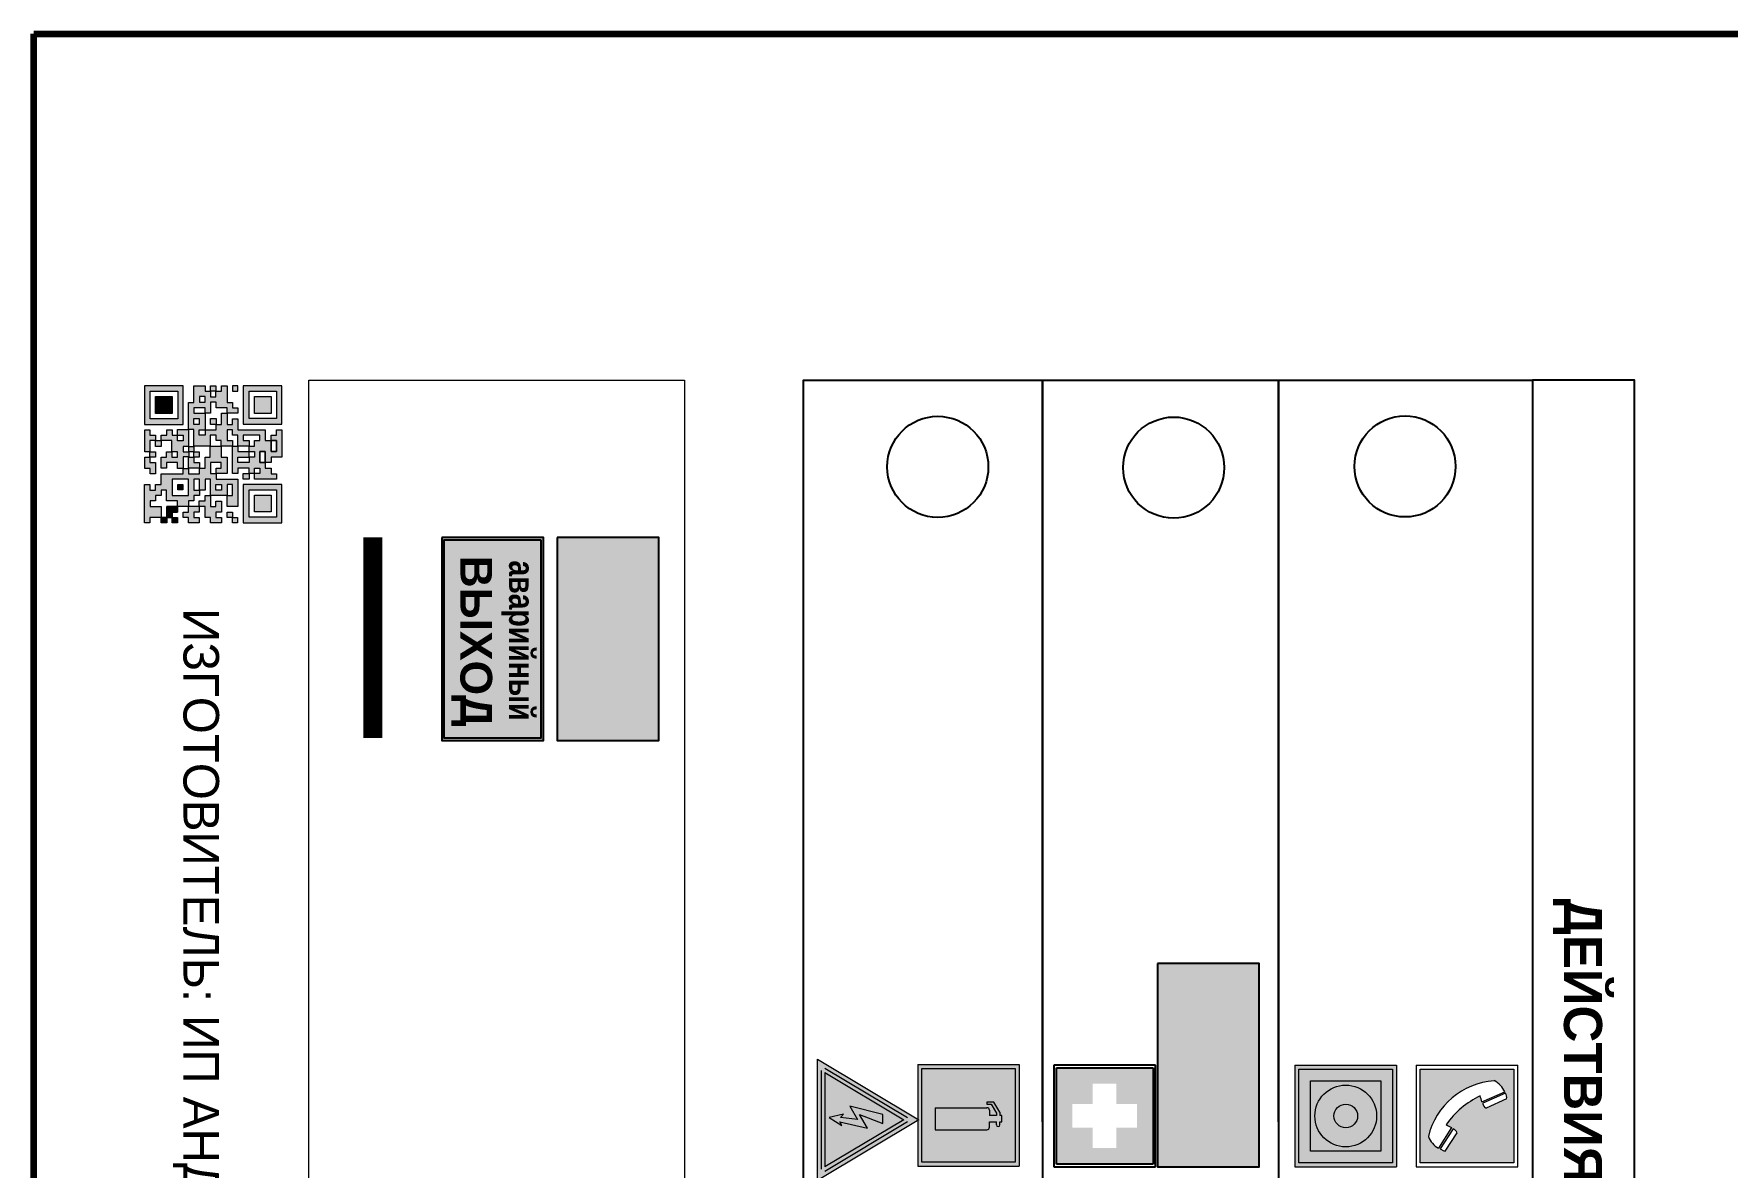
# Model space of a CAD drawing. Header units: millimetres. Extents: x 13114 to 67229, y 22859 to 38520.
# Drawn here: x 29931.4 to 30064.8, y 31200.5 to 31289.8 of the extents above; entities that cross this region are included whole.
import ezdxf

# ---------------------------------------------------------------- set-up
doc = ezdxf.new("R2010")
doc.units = ezdxf.units.MM
doc.layers.add('План_Штампы', color=7, linetype='Continuous')
doc.styles.add('обычный', font='arial.ttf')

# ---------------------------------------------------------------- blocks, each defined once
blk = doc.blocks.new('A$C3E6D3DDE')
at = {"lineweight": 5}
h = blk.add_hatch(color=40, dxfattribs=at)
h.paths.add_polyline_path([(24.1, 1.45), (16.46, -11.35), (31.74, -11.35)])
h.paths.add_polyline_path([(24.09, -0.46), (30.03, -10.41), (18.14, -10.41)], flags=16)
h.paths.add_polyline_path([(24.54, -3.08), (23.41, -6.02), (25.13, -5.01), (24.33, -8.5), (24.82, -8.27), (23.79, -9.86), (23.4, -8.04), (23.8, -8.43), (24.04, -6.29), (22.39, -7.25), (23.44, -3.08)], flags=0)
h = blk.add_hatch(color=256, dxfattribs=at)
h.paths.add_polyline_path([(24.37, 0.03, 0.567511), (23.82, 0.03), (17.59, -10.4, 0.582454), (17.86, -10.88), (30.32, -10.88, 0.582149), (30.6, -10.4)])
h.paths.add_polyline_path([(24.09, -0.46), (18.14, -10.41), (30.03, -10.41)], flags=16)
h.paths.add_polyline_path([(24.54, -3.08), (23.41, -6.02), (25.13, -5.01), (24.33, -8.5), (24.82, -8.27), (23.79, -9.86), (23.4, -8.04), (23.8, -8.43), (24.04, -6.29), (22.39, -7.25), (23.44, -3.08)], flags=0)
h = blk.add_hatch(color=40, dxfattribs=at)
h.paths.add_polyline_path([(24.09, -0.46), (18.14, -10.41), (30.03, -10.41)])
h.paths.add_polyline_path([(24.82, -8.27), (23.79, -9.86), (23.4, -8.04), (23.8, -8.43), (24.04, -6.29), (22.39, -7.25), (23.44, -3.08), (24.54, -3.08), (23.41, -6.02), (25.13, -5.01), (24.33, -8.5)], flags=16)
at = {"color": 40, "lineweight": 5}
for p, q in [((16.46, -11.35), (24.1, 1.45)), ((24.1, 1.45), (31.74, -11.35))]:
    blk.add_line(p, q, dxfattribs=at)
at = {"lineweight": 5}
for p, q in [((17.59, -10.4), (23.82, 0.03)), ((24.37, 0.03), (30.6, -10.4)), ((18.14, -10.41), (24.09, -0.46)), ((24.09, -0.46), (30.03, -10.41)), ((23.44, -3.08), (22.39, -7.25)), ((23.41, -6.02), (24.54, -3.08)), ((24.54, -3.08), (23.44, -3.08)), ((22.39, -7.25), (24.04, -6.29)), ((25.13, -5.01), (23.41, -6.02)), ((24.04, -6.29), (23.8, -8.43)), ((24.33, -8.5), (25.13, -5.01)), ((23.8, -8.43), (23.4, -8.04)), ((23.4, -8.04), (23.79, -9.86)), ((23.79, -9.86), (24.82, -8.27)), ((24.82, -8.27), (24.33, -8.5)), ((18.14, -10.41), (30.03, -10.41)), ((17.86, -10.88), (30.32, -10.88))]:
    blk.add_line(p, q, dxfattribs=at)
at = {"color": 50, "lineweight": 5}
blk.add_line((31.74, -11.35), (16.46, -11.35), dxfattribs=at)
blk = doc.blocks.new('A$C456E1F9C')
at = {"lineweight": 5}
h = blk.add_hatch(color=242, dxfattribs=at)
h.paths.add_polyline_path([(0.51, -1.47), (0.51, -13.26), (12.29, -13.26), (12.29, -1.47)])
h.paths.add_polyline_path([(5.42, -4.95, -0.254479), (4.78, -5.4), (3.52, -2.53, -0.209735), (4.23, -2.4)], flags=16)
h.paths.add_polyline_path([(8.53, -8.6), (10.87, -10.17), (10.54, -10.76), (8.03, -9.13, -0.192251)], flags=16)
h.paths.add_polyline_path([(4.61, -5.49, 0.005518), (3.87, -5.72, 0.128647), (7.49, -10.01, 0.00809), (7.83, -9.33), (10.47, -10.97, -0.16736), (8.99, -12.25, -0.327862), (1.95, -3.95, -0.166952), (3.36, -2.62)], flags=16)
at = {"color": 242, "lineweight": 5}
for p, q in [((0, -13.77), (0, -0.97)), ((12.8, -0.97), (0, -0.97)), ((12.8, -13.77), (12.8, -0.97)), ((4.61, -5.49), (3.36, -2.62)), ((3.52, -2.53), (4.78, -5.4)), ((4.23, -2.4), (5.42, -4.95)), ((7.83, -9.33), (10.47, -10.97)), ((8.03, -9.13), (10.54, -10.76)), ((10.81, -10.12), (8.53, -8.6)), ((10.54, -10.76), (10.8, -10.3)), ((10.8, -10.3), (10.81, -10.12)), ((0, -13.77), (12.8, -13.77))]:
    blk.add_line(p, q, dxfattribs=at)
blk.add_lwpolyline([(0.51, -1.47), (12.29, -1.47), (12.29, -13.26), (0.51, -13.26)], close=True, dxfattribs=at)
for centre, radius, start, end in [((4.59, -5.34), 2.99, 114.2845, 152.1974), ((11.12, -3.31), 9.19, 183.9915, 256.6009), ((4.02, -3.27), 0.891, 76.3284, 123.7092), ((14.98, -39.1), 35.17, 107.1487, 108.4135), ((13.86, -0.94), 11.08, 205.5536, 234.8762), ((4.68, -4.59), 0.824, 276.9621, 334.0723), ((-13.31, 0.8), 23.44, 332.5487, 334.4027), ((8.94, -9.5), 0.989, 114.4092, 157.9388), ((7.87, -9.46), 3, 291.9291, 329.9329)]:
    blk.add_arc(centre, radius, start, end, dxfattribs=at)
blk = doc.blocks.new('A$C54414219')
at = {"true_color": 0xffffff}
h = blk.add_hatch(color=7, dxfattribs=at)
h.paths.add_polyline_path([(2.39, -9.45), (2.39, -18.3), (11.23, -18.3), (11.23, -9.45)], flags=0)
h.paths.add_polyline_path([(10.71, -13.87, -1), (2.92, -13.87, -1)], flags=0)
h.paths.add_polyline_path([(8.3, -13.87, -1), (5.33, -13.87, -1)], flags=0)
h.paths.add_polyline_path([(0.41, -7.47), (0.41, -20.27), (13.21, -20.27), (13.21, -7.47)])
h.paths.add_polyline_path([(0.92, -19.77), (12.71, -19.77), (12.71, -7.98), (0.92, -7.98)], flags=16)
h.paths.add_polyline_path([(11.23, -9.45), (11.23, -18.3), (2.39, -18.3), (2.39, -9.45)], flags=0)
at = {"lineweight": 5}
h = blk.add_hatch(color=242, dxfattribs=at)
h.paths.add_polyline_path([(12.71, -7.98), (0.92, -7.98), (0.92, -19.77), (12.71, -19.77)])
h.paths.add_polyline_path([(11.23, -18.3), (2.39, -18.3), (2.39, -9.45), (11.23, -9.45)], flags=16)
h.paths.add_polyline_path([(10.71, -13.87, -1), (2.92, -13.87, -1)], flags=0)
h.paths.add_polyline_path([(8.3, -13.87, -1), (5.33, -13.87, -1)], flags=0)
at = {"true_color": 0xffffff}
h = blk.add_hatch(color=7, dxfattribs=at)
h.paths.add_polyline_path([(2.39, -9.45), (2.39, -18.3), (11.23, -18.3), (11.23, -9.45)])
h.paths.add_polyline_path([(10.71, -13.87, -1), (2.92, -13.87, -1)], flags=16)
h.paths.add_polyline_path([(8.3, -13.87, -1), (5.33, -13.87, -1)], flags=0)
at = {"lineweight": 5}
h = blk.add_hatch(color=242, dxfattribs=at)
h.paths.add_polyline_path([(2.92, -13.87, 1), (10.71, -13.87, 1)])
h.paths.add_polyline_path([(8.3, -13.87, -1), (5.33, -13.87, -1)], flags=16)
at = {"color": 242, "lineweight": 5}
for p, q in [((0.41, -20.27), (0.41, -7.47)), ((0.41, -7.47), (13.21, -7.47)), ((0.41, -7.47), (13.21, -7.47)), ((13.21, -20.27), (13.21, -7.47)), ((0.41, -20.27), (13.21, -20.27))]:
    blk.add_line(p, q, dxfattribs=at)
for points in [[(0.92, -7.98), (12.71, -7.98), (12.71, -19.77), (0.92, -19.77)], [(2.39, -9.45), (11.23, -9.45), (11.23, -18.3), (2.39, -18.3)]]:
    blk.add_lwpolyline(points, close=True, dxfattribs=at)
for radius in [3.89, 1.49]:
    blk.add_circle((6.81, -13.87), radius, dxfattribs=at)
blk = doc.blocks.new('A$C32E8229D')
at = {"true_color": 0xffffff}
blk.add_hatch(color=7, dxfattribs=at).paths.add_polyline_path([(0, 0), (0, -8), (16, -8), (16, 0)])
h = blk.add_hatch(color=126)
h.paths.add_polyline_path([(0.2, -0.2), (15.8, -0.2), (15.8, -7.8), (0.2, -7.8)])
h.paths.add_polyline_path([(13.49, -2.05), (12.08, -2.05), (11.37, -2.63, 0.162397), (11.29, -2.84), (11.29, -3.63), (10.35, -3.63), (10.35, -4.05), (11.68, -4.05), (11.68, -3.48), (12.26, -4.28), (11.29, -5.1), (11.29, -6.78), (11.85, -6.78), (11.85, -5.44), (12.8, -4.64), (12.8, -5.94), (14.46, -5.94), (14.46, -5.39), (13.45, -5.39), (13.45, -3.97), (12.46, -2.59), (13.15, -2.59), (13.69, -3.34), (14.18, -3)], flags=16)
h.paths.add_polyline_path([(10.74, -1.82, 1), (11.8, -1.82, 1)], flags=16)
h.paths.add_polyline_path([(9.39, -3.59), (5.99, -3.59), (6.56, -3.03), (5.91, -3.03), (5.1, -3.83), (5.91, -4.64), (6.56, -4.64), (5.99, -4.09), (9.39, -4.09)], flags=16)
h.paths.add_polyline_path([(4.29, -1.08), (1.72, -1.08), (1.72, -6.6), (4.29, -6.6)], flags=16)
at = {"color": 126}
blk.add_lwpolyline([(16, -8), (0, -8), (0, 0), (16, 0)], close=True, dxfattribs=at)
blk = doc.blocks.new('A$C18900ED3')
h = blk.add_hatch(color=126)
h.paths.add_polyline_path([(-0.18, -0.18), (-7.02, -0.18), (-7.02, -7.02), (-0.18, -7.02)])
h.paths.add_polyline_path([(-5.89, -4.46), (-5.89, -2.77), (-4.46, -2.77), (-4.46, -1.31), (-2.77, -1.31), (-2.77, -2.77), (-1.33, -2.77), (-1.33, -4.46), (-2.77, -4.46), (-2.77, -5.89), (-4.46, -5.89), (-4.46, -4.46)], flags=16)
at = {"color": 126}
for p, q in [((-7.2, 0), (-7.2, -7.2)), ((0, 0), (-7.2, 0)), ((0, -7.2), (0, 0)), ((-7.02, -7.02), (-7.02, -0.18)), ((-7.02, -0.18), (-0.18, -0.18)), ((-0.18, -0.18), (-0.18, -7.02)), ((-7.2, -7.2), (0, -7.2)), ((-0.18, -7.02), (-7.02, -7.02))]:
    blk.add_line(p, q, dxfattribs=at)
blk = doc.blocks.new('A$C3AD82952')
at = {"true_color": 0xf5f5ff}
h = blk.add_hatch(color=7, dxfattribs=at)
h.dxf.hatch_style = 1
h.paths.add_polyline_path([(8.21, 8.73, 0.414214), (7.89, 9.05), (7.22, 9.05), (7.22, 9.92), (7.59, 9.92, 1), (7.57, 10.36), (7.22, 10.36), (7.22, 10.6), (6.43, 10.6), (6.43, 10.36), (6.01, 10.36), (4.74, 9.59), (4.74, 8.69), (4.98, 8.73), (4.98, 9.26), (6.12, 9.91), (6.43, 9.91), (6.43, 9.05), (5.76, 9.05, 0.414214), (5.44, 8.73), (5.44, 2.2), (8.21, 2.2)], flags=0)
h.paths.add_polyline_path([(12.8, 12.8), (0, 12.8), (0, 0), (12.8, 0)])
h.paths.add_polyline_path([(0.51, 12.29), (12.29, 12.29), (12.29, 0.51), (0.51, 0.51)], flags=16)
h.paths.add_polyline_path([(4.74, 9.59), (6.01, 10.36), (6.43, 10.36), (6.43, 10.6), (7.22, 10.6), (7.22, 10.36), (7.59, 10.36, -0.94586), (7.59, 9.92), (7.22, 9.92), (7.22, 9.05), (7.89, 9.05, -0.414214), (8.21, 8.73), (8.21, 2.2), (5.44, 2.2), (5.44, 8.73, -0.414214), (5.76, 9.05), (6.43, 9.05), (6.43, 9.91), (6.12, 9.91), (4.98, 9.26), (4.98, 8.73), (4.74, 8.69)], flags=0)
h = blk.add_hatch(color=242)
h.dxf.hatch_style = 1
h.paths.add_polyline_path([(12.29, 12.29), (0.51, 12.29), (0.51, 0.51), (12.29, 0.51)])
h.paths.add_polyline_path([(4.74, 8.69), (4.74, 9.59), (6.01, 10.36), (6.43, 10.36), (6.43, 10.6), (7.22, 10.6), (7.22, 10.36), (7.59, 10.36, -0.94586), (7.59, 9.92), (7.22, 9.92), (7.22, 9.05), (7.89, 9.05, -0.414214), (8.21, 8.73), (8.21, 2.2), (5.44, 2.2), (5.44, 8.73, -0.414214), (5.76, 9.05), (6.43, 9.05), (6.43, 9.91), (6.12, 9.91), (4.98, 9.26), (4.98, 8.73)], flags=16)
h = blk.add_hatch(color=7, dxfattribs=at)
h.dxf.hatch_style = 1
h.paths.add_polyline_path([(8.21, 8.73, 0.414214), (7.89, 9.05), (7.22, 9.05), (7.22, 9.92), (7.59, 9.92, 1), (7.57, 10.36), (7.22, 10.36), (7.22, 10.6), (6.43, 10.6), (6.43, 10.36), (6.01, 10.36), (4.74, 9.59), (4.74, 8.69), (4.98, 8.73), (4.98, 9.26), (6.12, 9.91), (6.43, 9.91), (6.43, 9.05), (5.76, 9.05, 0.414214), (5.44, 8.73), (5.44, 2.2), (8.21, 2.2)])
at = {"color": 242, "lineweight": 5}
for p, q in [((0, 0), (0, 12.8)), ((0, 12.8), (12.8, 12.8)), ((12.8, 0), (12.8, 12.8)), ((6.01, 10.36), (4.74, 9.59)), ((4.74, 9.59), (4.74, 8.69)), ((4.74, 8.69), (4.98, 8.73)), ((4.98, 9.26), (6.12, 9.91)), ((4.98, 8.73), (4.98, 9.26)), ((5.44, 2.2), (5.44, 8.73)), ((5.76, 9.05), (6.43, 9.05)), ((6.01, 10.36), (6.43, 10.36)), ((6.12, 9.91), (6.43, 9.91)), ((7.22, 10.6), (6.43, 10.6)), ((6.43, 10.6), (6.43, 10.36)), ((6.43, 9.91), (6.43, 9.05)), ((7.22, 10.36), (7.22, 10.6)), ((7.59, 10.36), (7.22, 10.36)), ((7.22, 9.05), (7.22, 9.92)), ((7.59, 9.92), (7.22, 9.92)), ((7.89, 9.05), (7.22, 9.05)), ((8.21, 2.2), (8.21, 8.73)), ((5.44, 2.2), (8.21, 2.2)), ((0, 0), (12.8, 0))]:
    blk.add_line(p, q, dxfattribs=at)
blk.add_lwpolyline([(0.51, 12.29), (12.29, 12.29), (12.29, 0.51), (0.51, 0.51)], close=True, dxfattribs=at)
for centre, radius, start, end in [((5.76, 8.73), 0.32, 90, 180), ((7.58, 10.14), 0.223, 273.1875, 86.8125), ((7.89, 8.73), 0.32, 0, 90)]:
    blk.add_arc(centre, radius, start, end, dxfattribs=at)
blk = doc.blocks.new('QR')
at = {"lineweight": 0}
h = blk.add_hatch(color=256, dxfattribs=at)
h.dxf.hatch_style = 1
h.paths.add_polyline_path([(9241.16, 2687.38), (9242.01, 2687.38), (9242.01, 2687.83), (9241.59, 2687.83), (9241.59, 2688.68), (9239.45, 2688.68), (9239.45, 2688.25), (9239.86, 2688.25), (9239.86, 2687.83), (9240.29, 2687.83), (9240.29, 2688.25), (9241.16, 2688.25), (9241.16, 2687.83), (9240.29, 2687.83), (9240.29, 2687.38), (9239.45, 2687.38), (9239.45, 2685.22), (9238.57, 2685.22), (9238.57, 2684.8), (9239.02, 2684.8), (9239.02, 2684.37), (9238.13, 2684.37), (9238.13, 2683.92), (9239.02, 2683.92), (9239.02, 2683.5), (9239.44, 2683.5), (9239.44, 2682.64), (9239.87, 2682.64), (9239.87, 2682.18), (9239.44, 2682.18), (9239.44, 2682.64), (9238.13, 2682.64), (9238.13, 2681.76), (9237.71, 2681.76), (9237.71, 2682.64), (9238.13, 2682.64), (9238.13, 2683.07), (9237.27, 2683.07), (9237.27, 2683.51), (9237.71, 2683.51), (9237.71, 2684.37), (9238.13, 2684.37), (9238.13, 2685.22), (9237.71, 2685.22), (9237.71, 2684.8), (9237.28, 2684.8), (9237.28, 2684.38), (9235.98, 2684.38), (9235.98, 2683.92), (9236.4, 2683.92), (9236.4, 2683.49), (9236.84, 2683.49), (9236.84, 2683.07), (9236.4, 2683.07), (9236.4, 2682.64), (9235.98, 2682.64), (9235.98, 2681.76), (9237.29, 2681.76), (9237.29, 2681.33), (9239.43, 2681.33), (9239.43, 2681.76), (9240.74, 2681.76), (9240.74, 2683.05), (9239.87, 2683.05), (9239.87, 2683.5), (9240.29, 2683.5), (9240.29, 2683.91), (9240.74, 2683.91), (9240.74, 2684.81), (9240.29, 2684.81), (9240.29, 2684.79), (9240.29, 2684.37), (9239.45, 2684.37), (9239.45, 2684.8), (9239.87, 2684.8), (9239.87, 2685.21), (9240.74, 2685.21), (9240.74, 2686.1), (9240.29, 2686.1), (9240.29, 2685.64), (9239.86, 2685.64), (9239.86, 2686.95), (9240.29, 2686.95), (9240.29, 2686.52), (9240.74, 2686.52), (9240.74, 2686.1), (9241.16, 2686.1), (9241.16, 2686.53), (9241.59, 2686.53), (9241.59, 2686.1), (9242.02, 2686.1), (9242.02, 2685.21), (9241.59, 2685.21), (9241.59, 2686.1), (9241.16, 2686.1), (9241.16, 2685.21), (9240.74, 2685.21), (9240.74, 2684.81), (9242.89, 2684.81), (9242.89, 2685.22), (9242.47, 2685.22), (9242.47, 2686.11), (9242.89, 2686.11), (9242.89, 2686.52), (9242.46, 2686.52), (9242.46, 2686.95), (9242.89, 2686.95), (9242.89, 2686.52), (9243.32, 2686.52), (9243.32, 2688.26), (9242.9, 2688.26), (9242.9, 2687.83), (9242.47, 2687.83), (9242.47, 2687.38), (9242.01, 2687.38), (9242.01, 2686.94), (9241.16, 2686.94)])
h.paths.add_polyline_path([(9239.02, 2682.18), (9239.02, 2681.76), (9238.54, 2681.76), (9238.54, 2682.18)], flags=16)
h.paths.add_polyline_path([(9237.27, 2682.65), (9237.27, 2682.19), (9236.83, 2682.19), (9236.83, 2682.65)], flags=16)
h = blk.add_hatch(color=256, dxfattribs=at)
h.dxf.hatch_style = 1
h.paths.add_polyline_path([(9238.15, 2687.83), (9236.83, 2687.83), (9236.83, 2686.52), (9238.15, 2686.52)], flags=0)
h.paths.add_polyline_path([(9239.01, 2685.65), (9239.01, 2688.68), (9235.98, 2688.68), (9235.98, 2685.65)])
h.paths.add_polyline_path([(9236.41, 2686.1), (9236.41, 2688.26), (9238.56, 2688.26), (9238.56, 2686.1)], flags=16)
h.paths.add_polyline_path([(9236.83, 2686.52), (9236.83, 2687.83), (9238.15, 2687.83), (9238.15, 2686.52)], flags=0)
h = blk.add_hatch(color=256, dxfattribs=at)
h.dxf.hatch_style = 1
h.paths.add_polyline_path([(9238.15, 2686.52), (9238.15, 2687.83), (9236.83, 2687.83), (9236.83, 2686.52)])
h.paths.add_polyline_path([(9245.91, 2686.52), (9245.91, 2687.83), (9244.59, 2687.83), (9244.59, 2686.52)], flags=0)
h.paths.add_polyline_path([(9246.77, 2685.65), (9246.77, 2688.68), (9243.74, 2688.68), (9243.74, 2685.65)])
h.paths.add_polyline_path([(9244.17, 2686.1), (9244.17, 2688.26), (9246.32, 2688.26), (9246.32, 2686.1)], flags=16)
h.paths.add_polyline_path([(9244.59, 2686.52), (9244.59, 2687.83), (9245.91, 2687.83), (9245.91, 2686.52)], flags=0)
h = blk.add_hatch(color=256, dxfattribs=at)
h.dxf.hatch_style = 1
h.paths.add_polyline_path([(9240.75, 2681.76), (9240.75, 2681.35), (9241.17, 2681.35), (9241.17, 2681.76)])
h.paths.add_polyline_path([(9241.6, 2682.18), (9241.17, 2682.18), (9241.17, 2681.76), (9241.6, 2681.76)])
h.paths.add_polyline_path([(9242.47, 2681.34), (9242.47, 2682.19), (9242.02, 2682.19), (9242.02, 2681.76), (9241.6, 2681.76), (9241.6, 2681.34)])
h.paths.add_polyline_path([(9239.87, 2678.3), (9239.44, 2678.3), (9239.44, 2677.89), (9241.17, 2677.89), (9241.17, 2678.3), (9240.28, 2678.3), (9240.28, 2678.73), (9239.87, 2678.73)])
h.paths.add_polyline_path([(9240.75, 2678.73), (9240.75, 2679.19), (9240.28, 2679.19), (9240.28, 2678.73)])
h.paths.add_polyline_path([(9241.6, 2678.73), (9241.17, 2678.73), (9241.17, 2678.3), (9241.6, 2678.3)])
h.paths.add_polyline_path([(9242.02, 2678.3), (9241.6, 2678.3), (9241.6, 2677.89), (9242.48, 2677.89), (9242.48, 2678.31), (9242.9, 2678.31), (9242.9, 2678.73), (9242.02, 2678.73)])
h.paths.add_polyline_path([(9246.36, 2684.37), (9246.36, 2684.79), (9245.93, 2684.79), (9245.93, 2684.37)])
h.paths.add_polyline_path([(9246.78, 2685.2), (9246.36, 2685.2), (9246.36, 2684.79), (9246.78, 2684.79)])
h.paths.add_polyline_path([(9245.91, 2687.83), (9244.59, 2687.83), (9244.59, 2686.52), (9245.91, 2686.52)])
h = blk.add_hatch(color=256, dxfattribs=at)
h.dxf.hatch_style = 1
h.paths.add_polyline_path([(9243.32, 2686.11), (9242.89, 2686.11), (9242.89, 2685.64), (9243.32, 2685.64)])
h.paths.add_polyline_path([(9239.02, 2683.07), (9239.02, 2683.5), (9238.56, 2683.5), (9238.56, 2683.07)])
h.paths.add_polyline_path([(9236.4, 2684.8), (9236.4, 2685.22), (9235.98, 2685.22), (9235.98, 2684.8)])
h.paths.add_polyline_path([(9236.4, 2683.07), (9236.4, 2683.49), (9235.98, 2683.49), (9235.98, 2683.07)])
h = blk.add_hatch(color=256, dxfattribs=at)
h.dxf.hatch_style = 1
h.paths.add_polyline_path([(9243.32, 2682.64), (9243.32, 2683.07), (9244.62, 2683.07), (9244.62, 2684.37), (9243.74, 2684.37), (9243.74, 2684.8), (9244.62, 2684.8), (9244.62, 2684.37), (9245.48, 2684.37), (9245.48, 2685.22), (9243.32, 2685.22), (9243.32, 2683.5), (9242.89, 2683.5), (9242.89, 2683.06), (9242.01, 2683.06), (9242.01, 2683.91), (9242.47, 2683.91), (9242.47, 2683.5), (9242.89, 2683.5), (9242.89, 2684.38), (9241.59, 2684.38), (9241.59, 2683.91), (9240.74, 2683.91), (9240.74, 2683.05), (9241.59, 2683.05), (9241.59, 2682.64), (9242.47, 2682.64), (9242.47, 2682.19), (9242.91, 2682.19), (9242.91, 2681.34), (9242.48, 2681.34), (9242.48, 2680.91), (9242.91, 2680.91), (9242.91, 2679.17), (9243.75, 2679.17), (9243.75, 2678.73), (9244.2, 2678.73), (9244.2, 2678.3), (9243.75, 2678.3), (9243.75, 2677.88), (9246.78, 2677.88), (9246.78, 2678.3), (9246.35, 2678.3), (9246.35, 2679.19), (9245.48, 2679.19), (9245.48, 2678.31), (9245.05, 2678.31), (9245.05, 2678.73), (9244.62, 2678.73), (9244.62, 2679.19), (9244.2, 2679.19), (9244.2, 2679.61), (9245.05, 2679.61), (9245.05, 2680.46), (9245.48, 2680.46), (9245.48, 2681.34), (9245.04, 2681.34), (9245.04, 2681.76), (9244.63, 2681.76), (9244.63, 2682.19), (9244.21, 2682.19), (9244.21, 2681.76), (9243.32, 2681.76), (9243.32, 2682.19), (9244.21, 2682.19), (9244.21, 2682.64)])
h.paths.add_polyline_path([(9243.75, 2683.49), (9243.75, 2683.92), (9244.21, 2683.92), (9244.21, 2683.49)], flags=16)
h.paths.add_polyline_path([(9243.32, 2681.34), (9244.63, 2681.34), (9244.63, 2680.04), (9243.32, 2680.04)], flags=16)
h.paths.add_polyline_path([(9243.76, 2680.89), (9244.18, 2680.89), (9244.18, 2680.48), (9243.76, 2680.48)], flags=0)
h = blk.add_hatch(color=256, dxfattribs=at)
h.dxf.hatch_style = 1
h.paths.add_polyline_path([(9246.36, 2683.07), (9246.78, 2683.07), (9246.78, 2683.92), (9246.36, 2683.92), (9246.36, 2683.49), (9245.92, 2683.49), (9245.92, 2683.92), (9245.06, 2683.92), (9245.06, 2683.49), (9245.48, 2683.49), (9245.48, 2683.07), (9244.62, 2683.07), (9244.62, 2682.65), (9245.05, 2682.65), (9245.05, 2682.18), (9245.48, 2682.18), (9245.48, 2682.65), (9246.36, 2682.65)])
h.paths.add_polyline_path([(9246.78, 2682.18), (9246.36, 2682.18), (9246.36, 2681.75), (9245.92, 2681.75), (9245.92, 2682.18), (9245.48, 2682.18), (9245.48, 2681.34), (9245.48, 2681.34), (9245.94, 2681.34), (9245.94, 2680.91), (9246.36, 2680.91), (9246.36, 2681.34), (9246.78, 2681.34)])
h = blk.add_hatch(color=256, dxfattribs=at)
h.dxf.hatch_style = 1
h.paths.add_polyline_path([(9235.98, 2680.9), (9235.98, 2677.86), (9239.02, 2677.86), (9239.02, 2680.9)])
h.paths.add_polyline_path([(9238.57, 2680.48), (9238.57, 2678.32), (9236.41, 2678.32), (9236.41, 2680.48)], flags=16)
h.paths.add_polyline_path([(9238.15, 2680.05), (9238.15, 2678.74), (9236.83, 2678.74), (9236.83, 2680.05)], flags=0)
h = blk.add_hatch(color=256, dxfattribs=at)
h.dxf.hatch_style = 1
h.paths.add_polyline_path([(9242.02, 2680.46), (9242.48, 2680.46), (9242.48, 2680.91), (9241.58, 2680.91), (9241.58, 2681.35), (9241.17, 2681.35), (9241.17, 2680.91), (9240.75, 2680.91), (9240.75, 2681.33), (9239.43, 2681.33), (9239.43, 2680.46), (9239.86, 2680.46), (9239.86, 2680.92), (9240.3, 2680.92), (9240.3, 2680.46), (9239.86, 2680.46), (9239.86, 2680.04), (9239.44, 2680.04), (9239.44, 2679.62), (9239.86, 2679.62), (9239.86, 2679.19), (9240.29, 2679.19), (9240.29, 2680.03), (9241.18, 2680.03), (9241.18, 2680.47), (9241.6, 2680.47), (9241.6, 2680.03), (9241.18, 2680.03), (9241.18, 2679.61), (9241.6, 2679.61), (9241.6, 2679.19), (9242.47, 2679.19), (9242.47, 2679.6), (9242.02, 2679.6)])
h = blk.add_hatch(color=256, dxfattribs=at)
h.dxf.hatch_style = 1
h.paths.add_polyline_path([(9244.18, 2680.48), (9244.18, 2680.89), (9243.76, 2680.89), (9243.76, 2680.48)])
h = blk.add_hatch(color=256, dxfattribs=at)
h.dxf.hatch_style = 1
h.paths.add_polyline_path([(9245.93, 2680.04), (9245.93, 2680.46), (9245.48, 2680.46), (9245.48, 2679.62), (9246.35, 2679.62), (9246.35, 2680.04)])
h.paths.add_polyline_path([(9246.78, 2680.04), (9246.78, 2680.46), (9246.35, 2680.46), (9246.35, 2680.04)])
h.paths.add_polyline_path([(9246.78, 2679.18), (9246.78, 2679.62), (9246.35, 2679.62), (9246.35, 2679.18)])
h = blk.add_hatch(color=256, dxfattribs=at)
h.dxf.hatch_style = 1
h.paths.add_polyline_path([(9238.15, 2680.05), (9236.83, 2680.05), (9236.83, 2678.74), (9238.15, 2678.74)])
for points in [[(9237.71, 2685.22), (9238.13, 2685.22), (9238.13, 2684.37), (9237.71, 2684.37), (9237.71, 2683.51), (9237.27, 2683.51), (9237.27, 2683.07), (9238.13, 2683.07), (9238.13, 2682.64), (9237.71, 2682.64), (9237.71, 2681.76), (9238.13, 2681.76), (9238.13, 2682.64), (9239.44, 2682.64), (9239.44, 2683.5), (9239.02, 2683.5), (9239.02, 2683.07), (9238.56, 2683.07), (9238.56, 2683.5), (9239.02, 2683.5), (9239.02, 2683.92), (9238.13, 2683.92), (9238.13, 2684.37), (9239.02, 2684.37), (9239.02, 2684.8), (9238.57, 2684.8), (9238.57, 2685.22), (9239.45, 2685.22), (9239.45, 2687.38), (9240.29, 2687.38), (9240.29, 2687.83), (9239.86, 2687.83), (9239.86, 2688.25), (9239.45, 2688.25), (9239.45, 2688.68), (9241.59, 2688.68), (9241.59, 2687.83), (9242.01, 2687.83), (9242.01, 2687.38), (9242.47, 2687.38), (9242.47, 2687.83), (9242.9, 2687.83), (9242.9, 2688.26), (9243.32, 2688.26), (9243.32, 2686.52), (9242.89, 2686.52), (9242.89, 2686.11), (9243.32, 2686.11), (9243.32, 2685.64), (9242.89, 2685.64), (9242.89, 2686.11), (9242.47, 2686.11), (9242.47, 2685.22), (9242.89, 2685.22), (9242.89, 2684.81), (9240.74, 2684.81), (9240.74, 2683.91), (9241.59, 2683.91), (9241.59, 2684.38), (9242.89, 2684.38), (9242.89, 2683.5), (9242.47, 2683.5), (9242.47, 2683.91), (9242.01, 2683.91), (9242.01, 2683.06), (9242.89, 2683.06), (9242.89, 2683.5), (9243.32, 2683.5), (9243.32, 2685.22), (9245.48, 2685.22), (9245.48, 2684.37), (9244.62, 2684.37), (9244.62, 2683.07), (9245.48, 2683.07), (9245.48, 2683.49), (9245.06, 2683.49), (9245.06, 2683.92), (9245.92, 2683.92), (9245.92, 2683.49), (9246.36, 2683.49), (9246.36, 2683.92), (9246.78, 2683.92), (9246.78, 2683.07), (9246.36, 2683.07), (9246.36, 2682.65), (9245.48, 2682.65), (9245.48, 2682.18), (9245.92, 2682.18), (9245.92, 2681.75), (9246.36, 2681.75), (9246.36, 2682.18), (9246.78, 2682.18), (9246.78, 2681.34), (9246.36, 2681.34), (9246.36, 2680.91), (9245.94, 2680.91), (9245.94, 2681.34), (9245.48, 2681.34), (9245.48, 2680.46), (9245.93, 2680.46), (9245.93, 2680.04), (9246.35, 2680.04), (9246.35, 2680.46), (9246.78, 2680.46), (9246.78, 2680.04), (9246.78, 2680.04), (9246.35, 2680.04), (9246.35, 2679.62), (9246.78, 2679.62), (9246.78, 2679.18), (9246.35, 2679.18), (9246.35, 2678.3), (9246.78, 2678.3), (9246.78, 2677.88), (9243.75, 2677.88), (9243.75, 2678.3), (9244.2, 2678.3), (9244.2, 2678.73), (9243.75, 2678.73), (9243.75, 2679.17), (9242.91, 2679.17), (9242.91, 2680.91), (9242.48, 2680.91), (9242.48, 2680.46), (9242.02, 2680.46), (9242.02, 2679.6), (9242.47, 2679.6), (9242.47, 2679.19), (9241.6, 2679.19), (9241.6, 2679.61), (9241.18, 2679.61), (9241.18, 2680.03), (9240.29, 2680.03), (9240.29, 2679.19), (9240.75, 2679.19), (9240.75, 2678.73), (9240.28, 2678.73), (9240.28, 2678.3), (9241.17, 2678.3), (9241.17, 2678.73), (9241.6, 2678.73), (9241.6, 2678.3), (9242.02, 2678.3), (9242.02, 2678.73), (9242.9, 2678.73), (9242.9, 2678.31), (9242.48, 2678.31), (9242.48, 2677.89), (9241.6, 2677.89), (9241.6, 2678.3), (9241.17, 2678.3), (9241.17, 2677.89), (9239.44, 2677.89), (9239.44, 2678.3), (9239.87, 2678.3), (9239.87, 2678.73), (9240.28, 2678.73), (9240.28, 2679.19), (9240.29, 2679.19), (9239.86, 2679.19), (9239.86, 2679.62), (9239.44, 2679.62), (9239.44, 2680.04), (9239.86, 2680.04), (9239.86, 2680.46), (9239.43, 2680.46), (9239.43, 2681.33), (9237.29, 2681.33), (9237.29, 2681.76), (9235.98, 2681.76), (9235.98, 2682.64), (9236.4, 2682.64), (9236.4, 2683.07), (9235.98, 2683.07), (9235.98, 2683.49), (9236.4, 2683.49), (9236.4, 2683.92), (9235.98, 2683.92), (9235.98, 2684.38), (9237.28, 2684.38), (9237.28, 2684.8), (9237.71, 2684.8), (9237.71, 2685.22), (9237.92, 2685.22)], [(9240.74, 2686.1), (9240.74, 2686.52), (9240.29, 2686.52), (9240.29, 2686.95), (9239.86, 2686.95), (9239.86, 2685.64), (9240.29, 2685.64), (9240.29, 2686.1), (9240.74, 2686.1), (9240.74, 2686.52)], [(9240.74, 2685.21), (9239.87, 2685.21), (9239.87, 2684.8), (9239.45, 2684.8), (9239.45, 2684.37), (9240.29, 2684.37), (9240.29, 2684.79), (9240.29, 2684.81), (9240.74, 2684.81), (9240.74, 2685.21), (9239.87, 2685.21)], [(9244.62, 2684.37), (9244.62, 2684.8), (9243.74, 2684.8), (9243.74, 2684.37), (9244.62, 2684.37)], [(9240.74, 2683.05), (9240.74, 2681.76), (9239.43, 2681.76), (9239.43, 2681.33), (9240.75, 2681.33), (9240.75, 2681.35), (9240.75, 2680.91), (9241.17, 2680.91), (9241.17, 2681.35), (9241.58, 2681.35), (9241.58, 2680.91), (9242.48, 2680.91), (9242.48, 2681.34), (9242.91, 2681.34), (9242.91, 2682.19), (9242.47, 2682.19), (9242.47, 2682.64), (9241.59, 2682.64), (9241.59, 2683.05), (9240.74, 2683.05)], [(9240.74, 2683.91), (9240.29, 2683.91), (9240.29, 2683.5), (9239.87, 2683.5), (9239.87, 2683.05), (9240.74, 2683.05), (9240.74, 2683.91)], [(9244.62, 2683.07), (9243.32, 2683.07), (9243.32, 2682.64), (9244.21, 2682.64), (9244.21, 2682.19), (9243.32, 2682.19), (9243.32, 2681.76), (9244.21, 2681.76), (9244.21, 2682.19), (9244.63, 2682.19), (9244.63, 2681.76), (9245.04, 2681.76), (9245.04, 2681.34), (9245.48, 2681.34)], [(9245.48, 2682.18), (9245.05, 2682.18), (9245.05, 2682.65), (9244.62, 2682.65), (9244.62, 2683.07)], [(9241.6, 2681.76), (9242.02, 2681.76), (9242.02, 2682.19), (9242.47, 2682.19), (9242.47, 2681.34), (9241.6, 2681.34), (9241.6, 2681.76)], [(9245.48, 2682.18), (9245.48, 2681.34)], [(9239.86, 2680.46), (9239.86, 2680.92), (9240.3, 2680.92), (9240.3, 2680.46), (9239.86, 2680.46)], [(9245.48, 2680.46), (9245.05, 2680.46), (9245.05, 2679.61), (9244.2, 2679.61), (9244.2, 2679.19), (9244.62, 2679.19), (9244.62, 2678.73), (9245.05, 2678.73), (9245.05, 2678.31), (9245.48, 2678.31), (9245.48, 2679.19), (9246.35, 2679.19), (9246.35, 2679.07)], [(9246.35, 2679.62), (9245.48, 2679.62), (9245.48, 2680.46)], [(9245.48, 2680.46), (9245.48, 2679.62), (9246.35, 2679.62), (9246.35, 2680.04), (9245.93, 2680.04), (9245.93, 2680.46), (9245.48, 2680.46), (9245.48, 2679.62)], [(9246.35, 2679.62), (9246.35, 2679.18)]]:
    blk.add_lwpolyline(points, dxfattribs=at)
for points in [[(9235.98, 2685.65), (9239.01, 2685.65), (9239.01, 2688.68), (9235.98, 2688.68)], [(9243.74, 2685.65), (9246.77, 2685.65), (9246.77, 2688.68), (9243.74, 2688.68)], [(9236.41, 2688.26), (9238.56, 2688.26), (9238.56, 2686.1), (9236.41, 2686.1)], [(9236.83, 2687.83), (9238.15, 2687.83), (9238.15, 2686.52), (9236.83, 2686.52)], [(9240.29, 2687.83), (9241.16, 2687.83), (9241.16, 2688.25), (9240.29, 2688.25)], [(9240.29, 2688.25), (9241.16, 2688.25), (9241.16, 2687.83), (9240.29, 2687.83)], [(9242.01, 2687.38), (9241.16, 2687.38), (9241.16, 2686.94), (9242.01, 2686.94)], [(9241.16, 2687.38), (9242.01, 2687.38), (9242.01, 2686.94), (9241.16, 2686.94)], [(9244.17, 2688.26), (9246.32, 2688.26), (9246.32, 2686.1), (9244.17, 2686.1)], [(9244.59, 2687.83), (9245.91, 2687.83), (9245.91, 2686.52), (9244.59, 2686.52)], [(9241.16, 2686.1), (9240.74, 2686.1), (9240.74, 2685.21), (9241.16, 2685.21)], [(9241.16, 2686.53), (9241.59, 2686.53), (9241.59, 2686.1), (9241.16, 2686.1)], [(9241.59, 2686.1), (9242.02, 2686.1), (9242.02, 2685.21), (9241.59, 2685.21)], [(9242.89, 2686.52), (9242.46, 2686.52), (9242.46, 2686.95), (9242.89, 2686.95)], [(9235.98, 2684.8), (9236.4, 2684.8), (9236.4, 2685.22), (9235.98, 2685.22)], [(9245.93, 2684.79), (9246.36, 2684.79), (9246.36, 2684.37), (9245.93, 2684.37)], [(9246.36, 2685.2), (9246.78, 2685.2), (9246.78, 2684.79), (9246.36, 2684.79)], [(9236.4, 2683.07), (9236.84, 2683.07), (9236.84, 2683.49), (9236.4, 2683.49)], [(9243.75, 2683.92), (9244.21, 2683.92), (9244.21, 2683.49), (9243.75, 2683.49)], [(9236.83, 2682.19), (9237.27, 2682.19), (9237.27, 2682.65), (9236.83, 2682.65)], [(9238.54, 2682.18), (9239.02, 2682.18), (9239.02, 2681.76), (9238.54, 2681.76)], [(9239.44, 2682.64), (9239.87, 2682.64), (9239.87, 2682.18), (9239.44, 2682.18)], [(9240.75, 2681.76), (9241.17, 2681.76), (9241.17, 2681.35), (9240.75, 2681.35)], [(9241.17, 2682.18), (9241.6, 2682.18), (9241.6, 2681.76), (9241.17, 2681.76)], [(9235.98, 2677.86), (9239.02, 2677.86), (9239.02, 2680.9), (9235.98, 2680.9)], [(9236.41, 2680.48), (9238.57, 2680.48), (9238.57, 2678.32), (9236.41, 2678.32)], [(9241.18, 2680.03), (9241.6, 2680.03), (9241.6, 2680.47), (9241.18, 2680.47)], [(9243.32, 2680.04), (9244.63, 2680.04), (9244.63, 2681.34), (9243.32, 2681.34)], [(9243.76, 2680.89), (9244.18, 2680.89), (9244.18, 2680.48), (9243.76, 2680.48)], [(9236.83, 2680.05), (9238.15, 2680.05), (9238.15, 2678.74), (9236.83, 2678.74)]]:
    blk.add_lwpolyline(points, close=True, dxfattribs=at)
blk = doc.blocks.new('A$C41C009D9')
at = {"true_color": 0xffffff}
blk.add_hatch(color=7, dxfattribs=at).paths.add_polyline_path([(0, 8), (-16, 8), (-16, 0), (0, 0)])
h = blk.add_hatch(color=126)
h.dxf.hatch_style = 1
h.paths.add_polyline_path([(-15.8, 7.8), (-15.8, 0.2), (-0.2, 0.2), (-0.2, 7.8)])
at = {"color": 126}
for points in [[(-16, 0), (0, 0), (0, 8), (-16, 8)], [(-16, 0), (0, 0), (0, 8), (-16, 8)], [(-15.8, 7.8), (-0.2, 7.8), (-0.2, 0.2), (-15.8, 0.2)]]:
    blk.add_lwpolyline(points, close=True, dxfattribs=at)
at = {"color": 7, "true_color": 0xffffff, "insert": (-15.8, 7.3), "char_height": 2.5, "width": 15.5999, "attachment_point": 1, "style": 'обычный'}
blk.add_mtext('\\pi1.6133;{\\fArial|b1|i0|c204|p34;\\H0.8x;\\W0.8;аварийный\\H1.25x;\\W1;\\P\\pi1.2327;ВЫХОД}', dxfattribs=at)
blk = doc.blocks.new('A$C7B4425F7')
at = {"true_color": 0xffffff}
blk.add_hatch(color=7, dxfattribs=at).paths.add_polyline_path([(0, 0), (-16, 0), (-16, -8), (0, -8)])
h = blk.add_hatch(color=126)
h.paths.add_polyline_path([(-0.2, -0.2), (-15.8, -0.2), (-15.8, -7.8), (-0.2, -7.8)])
h.paths.add_polyline_path([(-11.76, -2.03), (-11.76, -3.66), (-11.17, -3.66, -0.568275), (-11.17, -6.18), (-12.58, -6.18), (-12.58, -2.03)], flags=16)
h.paths.add_polyline_path([(-13.33, -4.12, -0.495768), (-13.59, -6.18), (-15.03, -6.18), (-15.03, -2.03), (-13.59, -2.03, -0.487973)], flags=16)
h.paths.add_polyline_path([(-10.25, -2.03), (-9.48, -2.03), (-9.48, -6.18), (-10.25, -6.18)], flags=16)
h.paths.add_polyline_path([(-13.84, -3.69), (-14.24, -3.69), (-14.24, -3.03), (-13.9, -3.03, -0.692621)], flags=0)
h.paths.add_polyline_path([(-9.15, -2.03), (-8.4, -2.03), (-8.04, -3.07), (-7.68, -2.03), (-6.93, -2.03), (-7.64, -4.1), (-6.93, -6.18), (-7.68, -6.18), (-8.04, -5.14), (-8.4, -6.18), (-9.15, -6.18), (-8.44, -4.1)], flags=16)
h.paths.add_polyline_path([(-11.76, -4.46), (-11.42, -4.46, -0.692621), (-11.36, -5.12), (-11.76, -5.12)], flags=0)
h.paths.add_polyline_path([(-13.9, -5.2), (-14.24, -5.2), (-14.24, -4.55), (-13.84, -4.55, -0.708038)], flags=0)
edge = h.paths.add_edge_path(flags=16)
edge.add_ellipse((-5.51, -4.08), major_axis=(0, 2.05), ratio=0.586184, start_angle=0, end_angle=360)
edge = h.paths.add_edge_path(flags=0)
edge.add_ellipse((-5.51, -4.08), major_axis=(0, 1.14), ratio=0.454828, start_angle=0, end_angle=360)
h.paths.add_polyline_path([(-4.13, -4.96, 0.377264), (-3.48, -4.52, 0.0555), (-3.16, -2.03), (-1.66, -2.03), (-1.66, -4.96), (-0.96, -4.96), (-0.96, -7.01), (-1.75, -7.01), (-1.75, -6.18), (-3.3, -6.18), (-3.3, -7.02), (-4.13, -7.02)], flags=16)
h.paths.add_polyline_path([(-2.73, -2.91), (-2.28, -2.91), (-2.28, -4.96), (-3.05, -4.96, 0.079136)], flags=0)
at = {"color": 126}
blk.add_lwpolyline([(-16, -8), (0, -8), (0, 0), (-16, 0)], close=True, dxfattribs=at)

msp = doc.modelspace()

# ---------------------------------------------------------------- linework, layer by layer
at = {"color": 1, "lineweight": 100}
msp.add_lwpolyline([(29931.41, 31289.76), (30531.41, 31289.76), (30531.41, 30894.76), (29931.41, 30894.76)], close=True, dxfattribs=at)
at = {"lineweight": 0}
msp.add_lwpolyline([(29982.65, 31262.48), (29982.65, 30916.16), (29953.08, 30916.16), (29953.08, 31262.48)], close=True, dxfattribs=at)
for points in [[(30049.43, 31262.48), (30049.43, 31118.72), (29992.03, 31118.72), (29992.03, 31262.48)], [(30049.43, 31262.48), (30049.43, 31118.72), (30057.48, 31118.72), (30057.48, 31262.48)]]:
    msp.add_lwpolyline(points, close=True)
for points in [[(30010.86, 31204.07), (30010.86, 31262.48), (30010.86, 31118.72)], [(30029.43, 31204.07), (30029.43, 31262.48), (30029.43, 31118.72)]]:
    msp.add_lwpolyline(points)
at = {"color": 126, "lineweight": 80, "true_color": 0x008754, "const_width": 1.5}
msp.add_lwpolyline([(29958.1, 31234.31), (29958.1, 31250.1)], dxfattribs=at)
for centre in [(30002.6, 31255.66), (30021.18, 31255.6), (30039.4, 31255.69)]:
    msp.add_circle(centre, 3.98)

# ---------------------------------------------------------------- block references
at = {"color": 22, "lineweight": 100, "true_color": 0xbb1e10, "rotation": 270}
msp.add_blockref('QR', (27262.26, 40498.02), dxfattribs=at)
at = {"rotation": 270}
msp.add_blockref('A$C41C009D9', (29963.54, 31234.1), dxfattribs=at)
at = {"xscale": -1, "rotation": 270}
msp.add_blockref('A$C32E8229D', (30027.9, 31200.53), dxfattribs=at)
at = {"rotation": 270}
for name, p, xscale, yscale, zscale in [('A$C3E6D3DDE', (30000.21, 31219.29), 0.625, 0.625, 0.625), ('A$C3AD82952', (30001.02, 31208.58), 0.625, 0.625, 0.625), ('A$C18900ED3', (30019.75, 31200.53), 1.111111111007631, 1.111111111007631, 1.111111111007631), ('A$C54414219', (30043.4, 31208.79), 0.625, 0.625, 0.625), ('A$C456E1F9C', (30048.89, 31208.53), 0.625, 0.625, 0.625)]:
    msp.add_blockref(name, p, dxfattribs=dict(at, xscale=xscale, yscale=yscale, zscale=zscale))
at = {"layer": 'План_Штампы', "rotation": 270}
msp.add_blockref('A$C7B4425F7', (29980.62, 31234.1), dxfattribs=at)

# ---------------------------------------------------------------- texts
at = {"lineweight": 0, "attachment_point": 5, "rotation": 270, "style": 'обычный'}
for s, insert, char_height, width in [('\\pi-8.4,l8.4,t8.4;{\\fProxima Nova Rg|b0|i0|c204|p2;ИЗГОТОВИТЕЛЬ: ИП АНДРЕЕВ А. А.\\fProxima Nova Rg|b0|i0|c0|p2; \\fProxima Nova Rg|b0|i0|c204|p2;ФП-24 - 2022/ 200-25-1440 ГОСТ 34428-2018-Е\\H1.2266x; }', (29944.19, 31170.49), 2.8, 191.3484), ('{\\fProxima Nova Rg|b1|i0|c204|p2;ДЕЙСТВИЯ ПРИ ПОЖАРЕ: СОХРАНЯЙТЕ СПОКОЙСТВИЕ\\H1.6644x; }', (30052.98, 31164.77), 3, 175.1736)]:
    msp.add_mtext(s, dxfattribs=dict(at, insert=insert, char_height=char_height, width=width))

doc.saveas('drawing.dxf')
